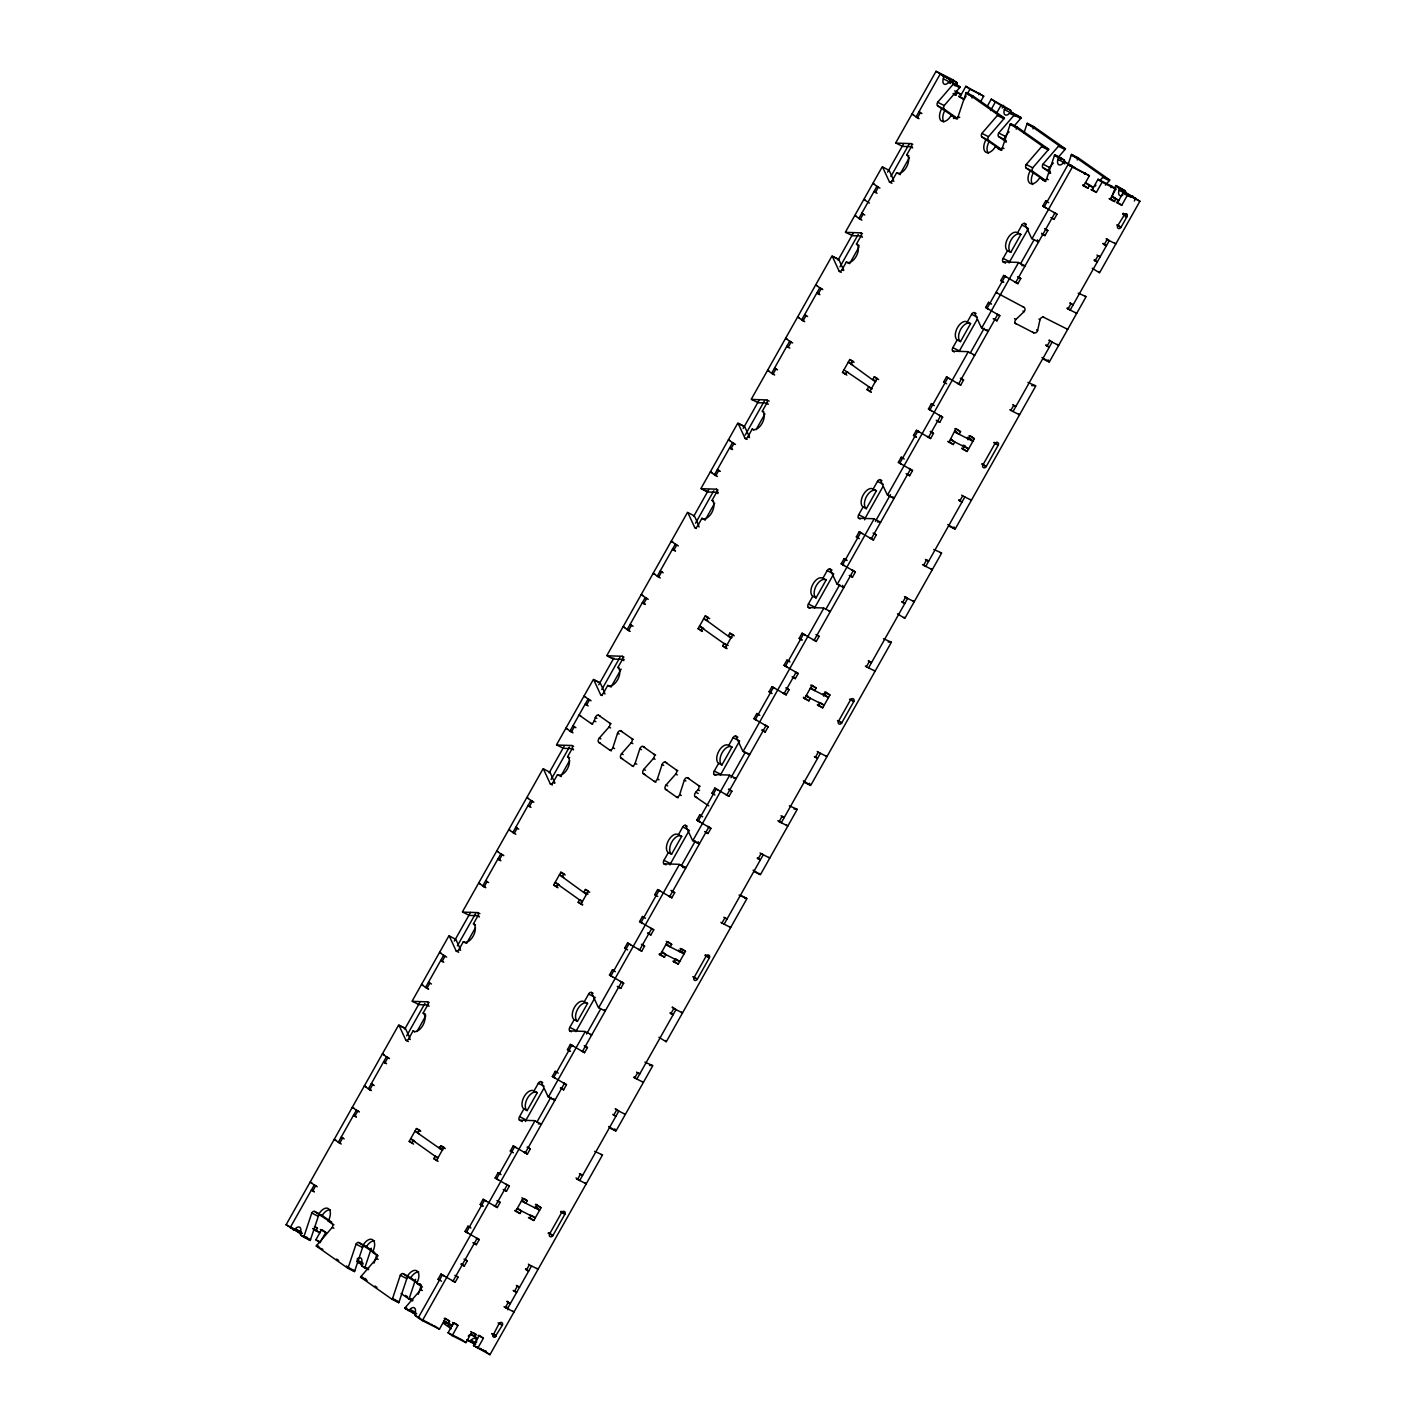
<?xml version="1.0" encoding="UTF-8"?>
<svg xmlns="http://www.w3.org/2000/svg" width="1426" height="1426" viewBox="0 0 1426 1426"><rect width="100%" height="100%" fill="white"/><g stroke="black" fill="none" stroke-linecap="round" stroke-linejoin="round"><path stroke-width="1.5" d="M1014.777 323.007L1033.69 332.793A2.941 2.442 -54.9 0 0 1037.629 330.547L1039.946 319.816A2.941 2.442 -54.9 0 1 1043.939 317.392L1067.7 329.37L1066.666 328.657M580.685 715.834L579.045 715.014L591.006 723.41A2.941 1.658 -63.2 0 0 594.232 720.861L595.302 717.545A2.941 1.658 -63.2 0 1 598.457 715.175L600.096 715.995M598.457 715.175L609.472 722.911A2.941 1.658 -63.2 0 1 608.92 727.135L599.259 738.098A2.941 1.658 -63.2 0 0 598.706 742.322L609.722 750.058A2.941 1.658 -63.2 0 0 612.877 747.687L617.547 733.196A2.941 1.658 -63.2 0 1 620.72 730.825L622.36 731.645M620.72 730.825L631.736 738.561A2.941 1.658 -63.2 0 1 631.183 742.786L621.504 753.748A2.941 1.658 -63.2 0 0 620.952 757.972L631.968 765.709A2.941 1.658 -63.2 0 0 635.14 763.338L639.811 748.864A2.941 1.658 -63.2 0 1 642.966 746.475L644.605 747.295M642.966 746.475L653.999 754.229A2.941 1.658 -63.2 0 1 653.429 758.436L643.768 769.398A2.941 1.658 -63.2 0 0 643.215 773.623L654.231 781.359A2.941 1.658 -63.2 0 0 657.404 778.988L662.074 764.514A2.941 1.658 -63.2 0 1 665.229 762.126L666.869 762.946M665.229 762.126L676.245 769.88A2.941 1.658 -63.2 0 1 675.692 774.086L666.031 785.049A2.941 1.658 -63.2 0 0 665.479 789.273L676.494 797.027A2.941 1.658 -63.2 0 0 679.649 794.639L684.32 780.165A2.941 1.658 -63.2 0 1 687.492 777.776L689.132 778.596M321.634 1215.095L321.117 1214.738A2.941 1.658 -63.2 0 0 318.319 1216.342L310.529 1239.657A2.941 1.658 -63.2 0 1 310.173 1240.442L303.631 1237.144A2.941 1.658 -63.2 0 0 303.988 1236.36L311.777 1213.045A2.941 1.658 -63.2 0 1 314.576 1211.44L318.675 1213.49M368.71 1248.196L365.395 1245.861A2.941 1.658 -63.2 0 0 362.578 1247.465L354.789 1270.798A2.941 1.658 -63.2 0 1 354.432 1271.564L347.891 1268.267A2.941 1.658 -63.2 0 0 348.247 1267.5L356.037 1244.167A2.941 1.658 -63.2 0 1 358.853 1242.563L361.295 1243.793M368.354 1269.764L364.682 1267.91A2.941 1.658 -63.2 0 0 365.038 1267.144L371.366 1248.196M374.004 1263.151L376.927 1254.399M408.478 1276.947A2.941 1.658 -63.2 0 0 406.838 1278.587L399.066 1301.92A2.941 1.658 -63.2 0 1 398.71 1302.687L392.168 1299.389A2.941 1.658 -63.2 0 0 392.524 1298.623L400.296 1275.29A2.941 1.658 -63.2 0 1 403.112 1273.685L408.424 1276.359M412.631 1300.904L408.941 1299.033A2.941 1.658 -63.2 0 0 409.298 1298.266L415.626 1279.318M418.281 1294.273L421.205 1285.521M957.755 118.661L944.119 109.071A2.941 1.658 -63.2 0 1 944.208 105.56L959.662 87.628A2.941 1.658 -63.2 0 0 960.144 86.933L953.602 83.635A2.941 1.658 -63.2 0 1 953.121 84.33L937.666 102.262A2.941 1.658 -63.2 0 0 937.577 105.774L941.677 108.661A10.321 5.793 -63.2 0 0 941.392 120.978A10.321 5.793 -63.2 0 0 951.213 115.363L955.295 118.233A2.941 1.658 -63.2 0 0 958.112 116.629L965.883 93.314A2.941 1.658 -63.2 0 1 966.24 92.53L972.782 95.827L1004.403 118.055A2.941 1.658 -63.2 0 1 1003.94 118.75L988.468 136.682A2.941 1.658 -63.2 0 0 988.396 140.211L1002.015 149.783M971.944 98.055L972.425 96.612A2.941 1.658 -63.2 0 1 972.782 95.827M1004.403 118.055L997.861 114.757A2.941 1.658 -63.2 0 1 997.398 115.453L981.926 133.384A2.941 1.658 -63.2 0 0 981.854 136.914L985.936 139.784A10.321 5.793 -63.2 0 0 985.651 152.101A10.321 5.793 -63.2 0 0 995.473 146.486L999.555 149.373A2.941 1.658 -63.2 0 0 1002.371 147.769L1010.161 124.436A2.941 1.658 -63.2 0 1 1010.517 123.67L1017.059 126.967L1048.663 149.195A2.941 1.658 -63.2 0 1 1048.199 149.89L1032.745 167.805A2.941 1.658 -63.2 0 0 1032.656 171.334L1045.686 180.496M1016.203 129.196L1016.702 127.734A2.941 1.658 -63.2 0 1 1017.059 126.967M1024.028 132.832L1026.934 124.08A2.941 1.658 -63.2 0 1 1027.29 123.313L1033.832 126.611L1065.454 148.839A2.941 1.658 -63.2 0 1 1064.99 149.534L1058.217 157.377M1032.994 128.839L1033.476 127.377A2.941 1.658 -63.2 0 1 1033.832 126.611M1048.663 149.195L1042.121 145.898A2.941 1.658 -63.2 0 1 1041.657 146.593L1026.203 164.507A2.941 1.658 -63.2 0 0 1026.114 168.036L1030.196 170.906A10.321 5.793 -63.2 0 0 1029.911 183.241A10.321 5.793 -63.2 0 0 1039.732 177.626L1043.832 180.496A2.941 1.658 -63.2 0 0 1046.631 178.892L1054.42 155.559A2.941 1.658 -63.2 0 1 1054.777 154.792L1061.318 158.09A2.941 1.658 -63.2 0 0 1060.962 158.856L1060.481 160.318M1067.807 165.416L1071.211 155.202A2.941 1.658 -63.2 0 1 1071.568 154.436L1078.109 157.733L1109.713 179.961A2.941 1.658 -63.2 0 1 1109.25 180.656L1105.382 185.148M1077.254 159.962L1077.753 158.5A2.941 1.658 -63.2 0 1 1078.109 157.733M1111.585 198L1114.009 190.71M1114.49 189.248L1115.471 186.343A2.941 1.658 -63.2 0 1 1115.827 185.558L1125.239 190.888A2.941 1.658 -63.2 0 1 1125.631 193.294M1117.628 202.759L1118.127 201.298M1121.531 191.102L1122.012 189.64A2.941 1.658 -63.2 0 1 1122.369 188.856M1123.189 213.294L1127.021 216.645L1122.725 214.274M494.804 1337.232L502.326 1325.289A2.21 1.818 -54.9 0 0 501.774 1322.544A2.21 1.818 -54.9 0 0 499.047 1323.631L492.701 1336.037A2.531 2.086 -54.9 0 0 494.804 1337.196M1127.2 216.324L1127.289 214.756A2.531 2.086 -54.9 0 0 1125.061 213.775L1117.717 225.664A2.21 1.818 -54.9 0 0 1118.269 228.427A2.21 1.818 -54.9 0 0 1120.996 227.322L1127.2 216.324L1123.1 213.454M703.499 619.098L707.349 620.203M853.408 361.402L849.736 359.548L842.516 372.364L846.866 375.109M437.818 1158.126L410.652 1138.804L416.428 1128.554L420.1 1130.408M582.254 901.802L555.088 882.48L560.864 872.231L564.126 873.871M586.407 894.423L559.42 874.78L562.913 876.544M726.69 645.461L699.524 626.139L705.3 615.889L708.152 617.333M730.843 638.099L703.856 618.456M875.279 381.758L848.292 362.115L851.785 363.88M301.563 1232.474A2.941 1.658 -63.2 0 1 299.585 1232.991L286.091 1224.791L398.674 1024.991L405.216 1028.289M956.133 84.704L957.22 82.779L953.138 79.909L936.044 71.3L895.688 142.939L902.676 146.415L912.07 146.718M314.362 1191.869L312.722 1191.031L315.609 1185.915L310.155 1182.083L311.795 1182.903M341.313 1144.008L339.691 1143.189L342.579 1138.055L341.206 1137.11L342.846 1137.93M356.482 1117.093L354.842 1116.273L357.73 1111.139L352.293 1107.307L353.915 1108.145M371.402 1090.605L369.78 1089.785L372.667 1084.651L371.295 1083.707L372.935 1084.526M386.571 1063.689L384.949 1062.869L387.836 1057.736L382.382 1053.903L384.022 1054.741M428.584 989.145L426.944 988.325L429.832 983.191L428.477 982.229L431.472 984.011M443.753 962.229L442.113 961.409L445.001 956.276L439.547 952.443L441.187 953.263M485.749 887.685L484.127 886.847L487.015 881.731L485.642 880.769L487.282 881.589M500.918 860.769L499.278 859.931L502.166 854.816L496.729 850.983L498.351 851.803M517.371 828.185L515.731 827.365L517.103 828.328L514.216 833.444L508.761 829.611L510.401 830.449M531.007 807.366L529.385 806.546L532.272 801.412L526.818 797.58L528.458 798.4M573.02 732.804L571.38 731.984L574.268 726.868L572.913 725.905L574.553 726.725M588.189 705.888L586.549 705.068L589.437 699.952L583.983 696.12L585.623 696.94M630.185 631.344L628.563 630.524L631.451 625.39L630.078 624.445L633.073 626.228M645.354 604.428L643.714 603.608L646.62 598.474L641.165 594.642L642.787 595.48M660.274 577.94L658.652 577.12L661.539 571.986L660.167 571.042L662.217 572.058M675.443 551.024L673.821 550.204L676.708 545.071L671.254 541.238L672.894 542.076M719.381 470.598L717.349 469.564L718.704 470.527L715.816 475.66L710.362 471.828L712.002 472.648M732.625 449.564L730.985 448.744L733.873 443.611L728.419 439.778L730.059 440.598M774.621 375.02L772.999 374.182L775.887 369.067L774.514 368.104L776.564 369.138M789.79 348.104L788.15 347.267L791.056 342.151L785.601 338.319L787.223 339.138M804.727 321.616L803.088 320.779L805.975 315.663L804.603 314.7L806.243 315.52M819.879 294.701L818.257 293.863L821.144 288.747L815.69 284.915L817.33 285.735M861.892 220.139L860.252 219.319L863.14 214.185L861.785 213.24L864.78 215.023M877.061 193.223L875.421 192.403L878.309 187.287L872.855 183.437L874.495 184.275M919.057 118.679L917.435 117.859L920.323 112.725L918.95 111.763L920.59 112.601M404.717 1029.18L419.797 1002.407M454.324 941.124L470.491 912.444M549.153 772.839L564.233 746.065M598.76 684.801L613.857 658.01M693.589 516.515L708.669 489.742M743.196 428.46L759.363 399.779M838.025 260.174L853.105 233.401M887.632 172.118L903.46 144.044M406.66 1035.864L424.93 1003.423M457.372 945.848L475.66 913.406M551.096 779.541L569.366 747.081M601.808 689.524L620.096 657.083M695.531 523.199L713.802 490.758M745.174 435.09L764.532 400.742M839.967 266.876L858.238 234.417M890.911 176.45L909.057 144.24M409.85 1038.003L405.537 1028.663L399.013 1025.365L405.911 1040.303A2.941 1.658 -63.2 0 0 408.709 1038.698L413.041 1030.998A10.321 5.793 -63.2 0 0 422.862 1025.383A10.321 5.793 -63.2 0 0 423.148 1013.066L427.479 1005.366A2.941 1.658 -63.2 0 0 427.568 1001.854L412.542 1001.355M449.297 936.116L456.195 951.053A2.941 1.658 -63.2 0 0 458.994 949.449L463.325 941.748A10.321 5.793 -63.2 0 0 473.165 936.133A10.321 5.793 -63.2 0 0 473.45 923.816L477.781 916.116A2.941 1.658 -63.2 0 0 477.853 912.604L462.826 912.105M543.449 769.042L550.347 783.961A2.941 1.658 -63.2 0 0 553.145 782.357L557.477 774.675A10.321 5.793 -63.2 0 0 567.298 769.06A10.321 5.793 -63.2 0 0 567.584 756.725L571.915 749.042A2.941 1.658 -63.2 0 0 572.004 745.513L556.978 745.032M604.588 692.412L600.275 683.09L593.733 679.792L600.631 694.712A2.941 1.658 -63.2 0 0 603.43 693.107L607.761 685.425A10.321 5.793 -63.2 0 0 617.601 679.81A10.321 5.793 -63.2 0 0 617.886 667.475L622.217 659.792A2.941 1.658 -63.2 0 0 622.289 656.263L607.262 655.782L613.804 659.079L624.142 659.418M687.885 512.7L694.783 527.638A2.941 1.658 -63.2 0 0 697.581 526.034L701.913 518.333A10.321 5.793 -63.2 0 0 711.734 512.718A10.321 5.793 -63.2 0 0 712.02 500.401L716.351 492.701A2.941 1.658 -63.2 0 0 716.44 489.189L701.414 488.69L707.956 491.988L718.276 492.326M749.452 437.016L744.711 426.748L738.169 423.451L745.067 438.388A2.941 1.658 -63.2 0 0 747.866 436.784L752.197 429.083A10.321 5.793 -63.2 0 0 762.037 423.469A10.321 5.793 -63.2 0 0 762.322 411.151L766.653 403.451A2.941 1.658 -63.2 0 0 766.725 399.94L751.698 399.44M843.604 269.942L838.862 259.675L832.321 256.377L839.219 271.296A2.941 1.658 -63.2 0 0 842.017 269.692L846.349 262.01A10.321 5.793 -63.2 0 0 856.17 256.395A10.321 5.793 -63.2 0 0 856.456 244.06L860.787 236.377A2.941 1.658 -63.2 0 0 860.876 232.848L845.85 232.367M882.605 167.127L889.503 182.047A2.941 1.658 -63.2 0 0 892.302 180.442L896.633 172.76A10.321 5.793 -63.2 0 0 906.473 167.145A10.321 5.793 -63.2 0 0 906.758 154.81L911.089 147.128A2.941 1.658 -63.2 0 0 911.161 143.598L896.134 143.117M416.945 1031.533L425.786 1015.829M466.605 943.406L475.446 927.702M557.477 774.675L560.757 776.314L569.598 760.628M611.041 687.065L621.148 669.133M705.193 519.991L714.658 503.164M756.101 429.618L764.96 413.914M849.629 263.65L859.094 246.841M896.633 172.76L899.913 174.4L909.396 157.591M952.051 81.835L953.138 79.909M956.258 93.421L957.149 91.817L956.151 91.317M317.909 1231.369L319.941 1232.813L315.948 1230.798L317.392 1228.232L315.859 1227.144M953.352 93.991L955.794 95.239L957.238 92.672L954.689 90.872M322.169 1229.925L325.752 1232.438L319.977 1242.688L315.877 1239.818L321.474 1229.889M964.707 98.483L964.154 99.446L959.805 97.253L965.848 86.326L983.708 96.148L980.464 101.906M965.152 97.681L966.151 95.934M967.505 93.528L969.93 89.196L965.848 86.326M978.806 94.704L979.626 93.26M987.22 106.362L991.284 99.143L1010.606 110.265A2.941 1.658 -63.2 0 1 1010.927 112.886L1004.385 109.588A2.941 1.658 -63.2 0 0 1004.064 106.968L1001.195 104.954L996.56 113.171M413.558 1144.115L409.209 1141.37L410.652 1138.804L414.128 1140.568M557.994 887.774L553.644 885.047L555.088 882.48L558.564 884.227M702.43 631.451L698.08 628.706L699.524 626.139L703 627.903M990.589 110.515L995.366 102.012L991.284 99.143M411.936 1143.295L413.38 1140.729L415.002 1141.549M416.428 1128.554L419.155 1130.479L417.711 1133.028L419.333 1133.866M556.372 886.954L557.816 884.387L559.438 885.207M560.864 872.231L563.591 874.138L562.147 876.705L563.769 877.525M700.808 630.631L702.252 628.064L703.874 628.884M705.3 615.889L708.027 617.797L706.583 620.363L708.205 621.201M845.244 374.289L846.688 371.723L848.31 372.543M849.736 359.548L852.463 361.473L851.019 364.04L852.659 364.86M1002.139 108.037L1003.637 105.381M358.193 1260.994L356.839 1261.279M1007.309 109L995.366 102.012M438.085 1161.37L433.736 1158.625L435.18 1156.058L437.212 1157.092M444.217 1147.449L440.955 1145.809L439.511 1148.376L442.773 1150.016M582.521 905.029L578.172 902.284L579.616 899.717L582.468 901.161M588.243 890.911L585.391 889.467L583.947 892.034L588.029 894.102M726.957 648.687L722.608 645.96L724.051 643.393L728.133 645.443M733.499 634.998L729.827 633.144L728.383 635.693L732.055 637.565M871.393 392.364L867.044 389.619L868.487 387.052L872.159 388.906M877.525 378.46L874.263 376.803L872.819 379.369L876.081 381.009M871.482 388.496L843.96 369.815M436.463 1160.532L443.682 1147.716L440.955 1145.809M580.899 904.209L588.118 891.393L585.391 889.467M725.335 647.867L732.554 635.051L729.827 633.144M869.771 391.544L876.99 378.728L874.263 376.803M522.326 1121.602L519.456 1120.159A2.941 1.658 -63.2 0 1 519.545 1116.629L523.877 1108.947A10.321 5.793 -63.2 0 1 524.162 1096.612A10.321 5.793 -63.2 0 1 533.984 1090.997L538.315 1083.314A2.941 1.658 -63.2 0 1 541.131 1081.71L542.753 1082.53M571.38 1031.729L569.758 1030.909A2.941 1.658 -63.2 0 1 569.83 1027.38L574.161 1019.697A10.321 5.793 -63.2 0 1 574.446 1007.362A10.321 5.793 -63.2 0 1 584.268 1001.747L588.617 994.065A2.941 1.658 -63.2 0 1 591.416 992.46L593.056 993.28M665.942 864.851L663.892 863.817A2.941 1.658 -63.2 0 1 663.981 860.306L668.313 852.605A10.321 5.793 -63.2 0 1 668.598 840.288A10.321 5.793 -63.2 0 1 678.42 834.673L682.751 826.973A2.941 1.658 -63.2 0 1 685.567 825.369L687.207 826.207M715.816 775.405L714.194 774.568A2.941 1.658 -63.2 0 1 714.266 771.056L718.597 763.356A10.321 5.793 -63.2 0 1 718.882 751.039A10.321 5.793 -63.2 0 1 728.704 745.424L733.053 737.723A2.941 1.658 -63.2 0 1 735.852 736.119L737.902 737.153M809.968 608.314L808.328 607.494A2.941 1.658 -63.2 0 1 808.417 603.964L812.749 596.282A10.321 5.793 -63.2 0 1 813.034 583.947A10.321 5.793 -63.2 0 1 822.855 578.332L827.187 570.65A2.941 1.658 -63.2 0 1 830.003 569.045L832.035 570.079M860.252 519.064L858.63 518.244A2.941 1.658 -63.2 0 1 858.702 514.715L863.033 507.032A10.321 5.793 -63.2 0 1 863.318 494.697A10.321 5.793 -63.2 0 1 873.14 489.082L877.489 481.4A2.941 1.658 -63.2 0 1 880.288 479.796L881.928 480.615M954.404 351.99L952.764 351.152A2.941 1.658 -63.2 0 1 952.853 347.641L957.185 339.941A10.321 5.793 -63.2 0 1 957.47 327.624A10.321 5.793 -63.2 0 1 967.291 322.009L971.623 314.308A2.941 1.658 -63.2 0 1 974.439 312.704L976.079 313.524M1005.508 263.15L1003.066 261.903A2.941 1.658 -63.2 0 1 1003.138 258.391L1007.469 250.691A10.321 5.793 -63.2 0 1 1007.754 238.374A10.321 5.793 -63.2 0 1 1017.594 232.759L1021.925 225.058A2.941 1.658 -63.2 0 1 1024.724 223.454L1026.363 224.274M523.877 1108.947L527.139 1110.587L537.263 1092.655L533.984 1090.997M574.161 1019.697L577.441 1021.337L587.548 1003.405L584.268 1001.747M668.313 852.605L671.575 854.263L681.699 836.313L678.42 834.673M718.597 763.356L721.877 765.013L731.984 747.064L728.704 745.424M812.749 596.282L816.011 597.922L826.135 579.99L822.855 578.332M863.033 507.032L866.313 508.672L876.42 490.74L873.14 489.082M957.185 339.941L960.464 341.598L970.571 323.649L967.291 322.009M1007.469 250.691L1010.749 252.349L1020.856 234.399L1017.594 232.759M525.517 1121.496A2.941 1.658 -63.2 0 1 526.087 1119.927L543.68 1088.698M575.944 1031.693A2.941 1.658 -63.2 0 1 576.371 1030.677L595.159 997.362M670.006 864.887A2.941 1.658 -63.2 0 1 670.523 863.603L689.293 830.271M720.469 775.084A2.941 1.658 -63.2 0 1 720.807 774.354L739.595 741.021M814.513 608.278A2.941 1.658 -63.2 0 1 814.959 607.262L833.729 573.947M864.637 519.848A2.941 1.658 -63.2 0 1 865.243 518.012L882.854 486.783M959.145 351.42A2.941 1.658 -63.2 0 1 959.395 350.939L976.988 319.691M1009.162 262.972A2.941 1.658 -63.2 0 1 1009.679 261.689L1028.467 228.356M439.458 1280.156L438.085 1279.193L440.973 1274.078L442.613 1274.897M472.879 1242.706L476.337 1244.702L479.225 1239.586L465.054 1231.351L467.942 1226.217L469.992 1227.251M483.218 1206.218L480.223 1204.435L483.111 1199.302L484.751 1200.139M503.218 1189.48L506.426 1191.298L509.314 1186.182L495.143 1177.947L498.03 1172.814L499.67 1173.651M513.307 1152.814L510.312 1151.032L513.2 1145.898L515.659 1147.146M560.4 1088.02L563.609 1089.838L566.496 1084.705L552.325 1076.487L555.213 1071.354L556.835 1072.174M570.489 1051.354L567.477 1049.572L570.364 1044.438L572.414 1045.472M617.315 986.382L620.773 988.378L623.661 983.245L609.49 975.01L612.378 969.894L614.018 970.714M626.014 949.056L624.659 948.094L627.547 942.978L629.597 944.012M647.654 933.157L650.862 934.975L653.75 929.841L639.579 921.606L642.466 916.49L645.461 918.273M656.103 895.653L654.748 894.69L657.636 889.574L659.685 890.608M704.836 831.679L708.045 833.497L710.932 828.381L696.761 820.146L699.649 815.012L701.271 815.85M714.925 795.013L711.913 793.23L714.8 788.115L716.44 788.935M762.001 730.219L765.209 732.037L768.097 726.904L753.926 718.686L756.814 713.553L758.454 714.373M772.09 693.553L769.095 691.77L771.983 686.637L774.978 688.419M792.09 676.815L795.298 678.633L798.186 673.518L784.015 665.282L786.902 660.149L789.362 661.397M802.178 640.149L799.184 638.367L802.072 633.233L803.711 634.071M849.272 575.355L852.481 577.173L855.368 572.04L841.197 563.823L844.085 558.689L846.527 559.919M857.721 537.852L856.349 536.907L859.236 531.773L860.876 532.593M906.187 473.699L909.645 475.714L912.533 470.58L898.362 462.345L901.25 457.229L903.3 458.245M916.526 437.212L913.531 435.429L916.419 430.313L918.861 431.543M936.276 420.314L939.734 422.31L942.622 417.176L928.451 408.941L931.338 403.825L933.388 404.841M946.614 383.808L943.62 382.025L946.507 376.91L948.147 377.73M993.191 318.658L996.917 320.832L999.804 315.716L985.633 307.481L988.521 302.348L990.553 303.381M1003.797 282.348L1000.785 280.565L1003.672 275.432L1005.312 276.27M1050.873 217.554L1054.081 219.372L1056.969 214.239L1042.798 206.021L1045.686 200.888L1047.326 201.708M610.845 975.972L628.902 943.941L630.542 944.761M773.338 687.599L755.281 719.649L756.921 720.469M1044.153 206.966L1068.234 164.257L1089.393 175.737L1083.617 185.986L1087.985 188.196L1089.428 185.63L1085.346 182.742L1089.339 184.774L1093.421 187.644L1091.977 190.211L1096.344 192.403L1102.12 182.154L1098.038 179.266L1092.263 189.533L1096.344 192.403M447.015 1319.389L445.482 1318.301L439.44 1329.228L422.363 1320.619L534.946 1120.818M585.23 1031.568L548.35 1097.022L554.892 1100.319M598.635 1007.772L679.382 864.477L685.924 867.774M729.666 775.227L692.786 840.68L699.328 843.978M823.818 608.153L743.089 751.431L749.613 754.728M837.222 584.357L874.102 518.904M968.254 351.812L887.525 495.107L894.049 498.405M1018.538 262.562L981.658 328.016L988.2 331.313M1031.961 238.766L1072.316 167.127L1065.365 162.225A2.941 1.658 -63.2 0 0 1063.119 163.045A5.9 3.315 -63.2 0 1 1058.609 164.65A5.9 3.315 -63.2 0 1 1057.967 159.427A2.941 1.658 -63.2 0 0 1057.646 156.807L1054.83 154.828M536.889 1122.137L550.882 1097.307M586.549 1034.028L600.524 1009.216M681.325 865.796L695.318 840.984M730.985 777.687L744.96 752.875M825.761 609.455L839.754 584.642M875.421 521.363L890.466 494.644M970.215 353.131L984.19 328.319M1020.517 263.828L1034.135 239.675M440.973 1274.078L455.161 1282.295L458.049 1277.179L455.75 1275.557M461.097 1264.256L464.306 1266.074L467.193 1260.94L465.66 1259.853M483.111 1199.302L497.282 1207.537L500.17 1202.403L498.637 1201.334M513.2 1145.898L527.37 1154.133L530.258 1149L527.709 1147.217M570.364 1044.438L584.535 1052.673L587.441 1047.54L585.141 1045.918M627.547 942.978L641.718 951.195L644.605 946.08L642.556 944.636M657.636 889.574L671.806 897.81L674.694 892.676L671.628 890.519M714.8 788.115L728.971 796.332L731.877 791.216L729.06 789.238M771.983 686.637L786.154 694.872L789.041 689.738L786.742 688.134M802.072 633.233L816.242 641.468L819.13 636.335L817.597 635.265M859.236 531.773L873.407 540.008L876.313 534.875L875.029 533.984M916.419 430.313L930.59 438.531L933.477 433.415L930.661 431.436M946.507 376.91L960.678 385.127L963.566 380.011L961.516 378.567M1003.672 275.432L1017.861 283.667L1020.749 278.551L1018.948 277.286M1041.729 233.793L1044.937 235.611L1047.825 230.477L1045.525 228.855M1084.509 174.311L1085.311 172.867M452.559 1322.472L453.575 1323.203L452.131 1325.752L448.227 1322.562M1088.608 186.04L1089.339 184.774M452.131 1325.752L448.138 1323.738L449.582 1321.189L447.532 1319.745M519.937 1209.872L521.47 1210.959L520.027 1213.508L515.659 1211.316L522.879 1198.5L521.863 1197.787M664.106 953.352L665.906 954.618L664.463 957.185L660.095 954.992L667.404 941.82M808.043 696.672L810.342 698.294L808.899 700.843L804.531 698.651L812.036 685.157L813.569 686.227M951.873 439.671L950.679 439.083L954.778 441.953L953.334 444.52L948.967 442.31L955.919 428.549M470.687 1331.617L471.703 1332.347L465.928 1342.597L452.149 1335.645L448.067 1332.775L453.753 1322.686M524.18 1198.535L527.246 1200.692L525.802 1203.259L521.702 1200.389L524.073 1201.583M668.099 941.855L671.682 944.368L670.238 946.935L666.138 944.048L667.921 944.939M814.068 686.601L816.118 688.027L814.674 690.594L810.574 687.724L812.357 688.615M958.005 429.903L960.554 431.704L959.11 434.27L955.028 431.383L956.793 432.274M452.149 1335.645L457.942 1325.396L455.892 1323.952M535.873 1204.239L541.06 1207.662L533.823 1220.478L529.474 1218.285L530.918 1215.718L529.884 1214.988M536.96 1204.792L535.249 1208.018L534.233 1207.305M684.213 950.429L685.496 951.32L678.259 964.136L673.91 961.944L675.532 958.86M685.496 951.32L681.129 949.128L679.596 951.659L678.669 950.982M828.132 693.731L829.932 694.997L822.695 707.813L818.346 705.62L819.968 702.537M823.586 696.12L825.832 692.127M972.069 437.051L974.368 438.655L967.131 451.472L962.782 449.279L964.849 445.393M968.022 439.796L970.001 435.643M1110.997 187.662L1111.817 186.218L1098.038 179.266M1115.916 198.98L1118.857 200.46L1111.834 196.111L1115.916 198.98L1114.472 201.547L1110.123 199.355L1115.898 189.088L1111.817 186.218M473.485 1335.716L470.544 1334.219L477.567 1338.586L473.664 1335.396M1114.045 198.874L1114.775 197.59M474.626 1337.107L476.07 1334.54L473.254 1332.561M594.606 1151.388L602.538 1154.882L489.956 1354.7L473.503 1345.591L479.189 1335.502M1123.474 192.1L1127.556 194.97L1121.781 205.219L1117.414 203.027L1123.474 192.1L1135.827 198.321L1134.312 200.995M477.585 1348.479L483.378 1338.212L481.578 1336.964M1128.857 195.772L1126.415 193.009A2.941 1.658 -63.2 0 0 1124.437 193.526M513.004 1311.26L514.02 1311.973L505.303 1307.589L508.191 1302.455L506.907 1301.564M514.073 1290.655L516.622 1292.437L514.447 1291.35L517.335 1286.216L516.319 1285.503M525.606 1268.926L528.672 1271.083L526.479 1269.978L529.367 1264.862L528.351 1264.149M585.213 1183.099L586.246 1183.812L577.512 1179.409L580.4 1174.293L579.384 1173.562M613.893 1114.775L615.925 1116.219L613.75 1115.114L616.638 1109.998L615.355 1109.089M642.395 1081.621L643.411 1082.352L634.695 1077.949L637.582 1072.815L636.566 1072.102M671.058 1013.316L673.108 1014.759L670.915 1013.654L673.803 1008.521L672.27 1007.451M729.399 926.579L730.682 927.47L721.948 923.085L724.836 917.952L723.82 917.239M757.812 858.095L760.361 859.878L758.186 858.791L761.074 853.657L760.058 852.944M786.314 824.941L787.847 826.01L779.131 821.608L782.018 816.492L781.002 815.779M814.977 756.618L817.544 758.418L815.351 757.313L818.239 752.197L817.223 751.466M874.085 670.434L875.118 671.147L866.384 666.744L869.272 661.628L868.256 660.898M901.998 601.576L904.797 603.555L902.622 602.449L905.51 597.334L904.494 596.603M931.267 568.956L932.283 569.687L923.567 565.284L926.454 560.151L925.438 559.438M958.914 499.938L961.98 502.077L959.787 500.989L962.675 495.856L961.659 495.143M1018.52 414.093L1019.554 414.806L1010.82 410.421L1013.708 405.287L1012.692 404.574M1045.918 344.878L1049.233 347.213L1047.058 346.126L1049.946 340.992L1048.93 340.279M1075.703 312.633L1076.719 313.346L1068.003 308.943L1070.89 303.827L1069.874 303.096M1094.455 260.013L1097.271 261.992L1095.079 260.887L1097.967 255.753L1096.95 255.04M1103.082 243.418L1106.416 245.753L1104.223 244.648L1107.111 239.532L1106.095 238.802M531.559 1265.949L507.478 1308.676L505.446 1307.25M724.141 924.173L763.249 854.762L761.555 853.568M820.431 753.284L781.305 822.713L779.256 821.287M868.577 667.849L907.685 598.421L905.314 596.745M964.867 496.961L925.741 566.389L923.353 564.714M1013.013 411.508L1052.121 342.097L1049.393 340.172M507.674 1309.745L508.387 1308.462M486.284 1351.082L484.626 1351.206M1125.292 217.019L1126.79 214.346M1126.415 193.009L1139.909 201.209L1099.535 272.847L1092.245 268.231M1006.382 142.012L998.628 136.557A2.941 1.658 -63.2 0 1 998.717 133.028L1014.171 115.114A2.941 1.658 -63.2 0 0 1014.652 114.419L1021.194 117.716A2.941 1.658 -63.2 0 1 1020.713 118.411L1013.957 126.254M1005.936 140.39L1005.17 139.855A2.941 1.658 -63.2 0 1 1005.259 136.326L1007.184 134.097M1008.146 132.974L1009.127 131.852M1050.641 173.134L1042.905 167.68A2.941 1.658 -63.2 0 1 1042.976 164.168L1058.448 146.236A2.941 1.658 -63.2 0 0 1058.912 145.541L1065.454 148.839M1050.213 171.53L1049.447 170.977A2.941 1.658 -63.2 0 1 1049.518 167.466L1053.386 162.974M1094.972 186.325L1095.934 185.202M1099.803 180.728L1102.708 177.359A2.941 1.658 -63.2 0 0 1103.171 176.664L1109.713 179.961M347.891 1268.267L316.287 1246.039A2.941 1.658 -63.2 0 1 316.75 1245.344L332.222 1227.412A2.941 1.658 -63.2 0 0 332.294 1223.882L328.212 1221.013A10.321 5.793 -63.2 0 0 328.497 1208.695A10.321 5.793 -63.2 0 0 318.675 1214.31L314.576 1211.44M392.168 1299.389L360.546 1277.161A2.941 1.658 -63.2 0 1 361.01 1276.466L376.482 1258.534A2.941 1.658 -63.2 0 0 376.553 1255.023L372.471 1252.135A10.321 5.793 -63.2 0 0 372.756 1239.818A10.321 5.793 -63.2 0 0 362.935 1245.433L358.853 1242.563M415.75 1313.453A2.941 1.658 -63.2 0 1 414.235 1313.613L404.806 1308.284A2.941 1.658 -63.2 0 1 405.287 1307.589L420.741 1289.674A2.941 1.658 -63.2 0 0 420.83 1286.145L416.731 1283.275A10.321 5.793 -63.2 0 0 417.016 1270.94A10.321 5.793 -63.2 0 0 407.194 1276.555L403.112 1273.685M468.263 1336.126L469.225 1335.003M708.775 805.904L695.068 796.599A2.941 1.658 -63.2 0 1 695.745 792.25L697.956 789.737A2.941 1.658 -63.2 0 0 698.508 785.53L687.492 777.776M1016.061 323.916A2.941 2.442 -54.9 0 1 1015.829 319.549L1023.957 311.759A2.941 2.442 -54.9 0 0 1023.868 307.267L1022.834 306.554M861.785 235.967L852.391 235.664L845.386 232.188L882.266 166.735L889.147 170.425L893.46 179.747M1003.066 261.903L1018.093 262.402L1025.08 265.86M1021.818 265.61L1024.634 265.699M1078.199 293.15L1086.131 296.644L1049.251 362.097L1042.709 358.799M1084.74 296.448L1085.685 296.465M952.764 351.152L967.808 351.652L974.796 355.11M973.405 354.914L974.35 354.949M1027.914 382.4L1035.846 385.893L955.099 529.171L948.557 525.873M1031.64 385.608L1035.401 385.715M767.634 403.041L758.24 402.738L751.252 399.28L831.982 255.985L838.524 259.282M858.63 518.244L873.657 518.725L880.644 522.201M877.382 521.934L880.198 522.023M933.763 549.473L941.695 552.967L904.815 618.421L897.524 613.822M940.304 552.771L941.249 552.807M808.328 607.494L823.372 607.975L830.36 611.451M828.969 611.255L829.914 611.273M883.478 638.723L891.41 642.217L810.663 785.512L804.121 782.214M888.148 641.967L890.965 642.056M572.913 748.632L563.52 748.329L556.514 744.853L593.394 679.4L599.936 682.697M714.194 774.568L729.221 775.067L736.208 778.525M733.891 778.311L735.763 778.364M789.327 805.815L797.259 809.308L760.379 874.762L753.837 871.464M793.997 809.041L796.813 809.148M663.892 863.817L678.936 864.316L685.478 867.614L682.662 867.525M739.042 895.065L746.529 898.398L744.639 898.327M478.762 915.724L469.368 915.403L462.38 911.945L543.11 768.65L549.99 772.339L554.732 782.607M428.477 1004.956L419.066 1004.653L412.078 1001.195L448.958 935.741L455.839 939.413L460.152 948.753M569.758 1030.909L584.785 1031.408L591.772 1034.866M590.382 1034.67L591.327 1034.706M644.891 1062.138L652.823 1065.632L615.943 1131.085L609.401 1127.788M649.561 1065.382L652.377 1065.472M519.456 1120.159L534.5 1120.64L541.488 1124.116M538.226 1123.848L541.042 1123.938M601.148 1154.686L602.093 1154.721M957.22 82.779L940.144 74.17L916.062 116.896L917.702 117.716M969.93 89.196L983.708 96.148M936.044 71.3L949.556 79.499A2.941 1.658 -63.2 0 1 949.93 81.906M1004.064 106.968L1010.606 110.265M943.014 76.202A2.941 1.658 -63.2 0 1 943.335 78.804A5.9 3.315 -63.2 0 0 943.976 84.027A5.9 3.315 -63.2 0 0 948.468 82.423A2.941 1.658 -63.2 0 1 950.714 81.621L960.144 86.933M1004.385 109.588A5.9 3.315 -63.2 0 0 1005.027 114.811A5.9 3.315 -63.2 0 0 1009.519 113.207A2.941 1.658 -63.2 0 1 1011.765 112.387L1021.194 117.716M943.335 78.804L949.466 81.906M953.121 84.33L959.662 87.628M1014.171 115.114L1020.713 118.411M948.468 82.423L950.518 83.457M954.6 85.507L955.01 85.72A2.941 1.658 -63.2 0 1 957.256 84.918M1009.519 113.207L1011.159 114.027M1011.569 114.223L1012.799 114.846M1014.421 115.666L1015.651 116.29M965.883 93.314L968.753 94.758M969.163 94.954L972.425 96.612M1026.934 124.08L1028.574 124.9M1028.984 125.114L1033.476 127.377M957.238 92.672L961.249 94.686L957.149 91.817M958.985 96.023L964.154 99.446M997.398 115.453L1003.94 118.75M1058.448 146.236L1064.99 149.534M1010.161 124.436L1016.702 127.734M1071.211 155.202L1075.703 157.484M1076.113 157.68L1077.753 158.5M1041.657 146.593L1048.199 149.89M1102.708 177.359L1109.25 180.656M1057.646 156.807L1064.188 160.104A2.941 1.658 -63.2 0 1 1064.509 162.724L1057.967 159.427M1115.827 185.558L1125.239 190.888M1054.42 155.559L1060.962 158.856M1115.471 186.343L1122.012 189.64M1065.365 162.225L1074.776 167.555M1118.697 187.59A2.941 1.658 -63.2 0 1 1119.018 190.193L1125.15 193.294M1072.316 167.127L1089.393 175.737M1102.12 182.154L1115.898 189.088M1127.556 194.97L1139.909 201.209M1063.119 163.045L1064.741 163.865M1124.579 194.025L1130.711 197.109A2.941 1.658 -63.2 0 1 1132.957 196.307M937.666 102.262L944.208 105.56M998.717 133.028L1005.259 136.326M937.577 105.774L944.119 109.071M998.628 136.557L1005.17 139.855M958.112 116.629L959.734 117.467M941.677 108.661L954.475 117.021A10.321 5.793 -63.2 0 1 953.477 118.59M951.213 115.363L954.475 117.021M955.295 118.233L956.935 119.071M1089.428 185.63L1093.421 187.644M981.926 133.384L988.468 136.682M1042.976 164.168L1049.518 167.466M1083.083 184.899L1087.985 188.196M1110.123 198.535L1114.472 201.547M1117.146 202.082L1121.781 205.219M981.854 136.914L988.396 140.211M1042.905 167.68L1049.447 170.977M1002.371 147.769L1004.011 148.589M985.936 139.784L998.753 148.144A10.321 5.793 -63.2 0 1 998.271 148.928M995.473 146.486L998.753 148.144M999.555 149.373L1001.605 150.39M1026.203 164.507L1032.745 167.805M1122.922 213.757L1126.201 215.415L1125.096 214.631M920.323 112.725L921.945 113.545M1026.114 168.036L1032.656 171.334M1046.631 178.892L1048.27 179.712M1030.196 170.906L1043.012 179.266A10.321 5.793 -63.2 0 1 1042.531 180.068M1039.732 177.626L1043.012 179.266M913.62 114.846L911.98 114.027L917.435 117.859M1043.832 180.496L1045.864 181.53M1048.68 202.67L1045.686 200.888M1042.798 206.021L1045.793 207.804M1107.111 239.532L1115.845 243.917L1114.811 243.204M911.161 143.598L912.8 144.418M911.089 147.128L912.711 147.947M906.758 154.81L909.004 155.951M1047.825 230.477L1044.616 228.659M1097.967 255.753L1100.159 256.858L1098.876 255.967M1021.925 225.058L1027.237 227.75M1038.502 242.064L1031.622 238.392L1024.724 223.454M892.302 180.442L893.942 181.28M889.503 182.047L891.945 183.294M879.949 188.107L876.954 186.325L858.898 218.356L860.538 219.194M876.099 192.474L874.067 191.441L875.421 192.403M1003.138 258.391L1009.679 261.689M865.315 200.21L863.835 199.462L869.414 203.098M1020.749 278.551L1017.54 276.733M1070.89 303.827L1073.065 304.914L1070.266 302.954M1006.685 277.214L1005.045 276.394L986.988 308.444L988.628 309.264M1000.785 280.565L1002.835 281.599M856.438 216.306L854.798 215.486L860.252 219.319M997.505 293.168L996.008 292.419L1023.868 307.267M860.876 232.848L862.516 233.668M860.787 236.377L862.427 237.197M991.516 304.13L988.521 302.348M985.633 307.481L988.075 308.711M1049.946 340.992L1058.662 345.395L1057.308 344.432M856.456 244.06L859.112 245.397M971.623 314.308L977.345 317.196M846.349 262.01L848.595 263.133M842.017 269.692L843.657 270.512M839.219 271.296L841.251 272.33M952.853 347.641L959.395 350.939M821.964 288.89L819.772 287.785L801.715 319.834L803.622 320.797M821.144 288.747L822.766 289.567M819.344 294.148L816.884 292.918L818.257 293.863M963.566 380.011L960.358 378.193M1013.708 405.287L1015.9 406.392L1014.866 405.661M949.502 378.692L947.862 377.854L929.823 409.904L931.445 410.724M943.62 382.025L945.26 382.863M805.975 315.663L807.615 316.483M799.273 317.784L797.633 316.946L803.088 320.779M852.463 361.473L854.103 362.293M934.333 405.608L931.338 403.825M876.99 378.728L878.63 379.548M928.451 408.941L930.501 409.975M791.323 342.008L789.683 341.188L771.626 373.238L773.819 374.325M791.056 342.151L792.678 342.971M842.516 372.364L846.188 374.236M960.554 431.704L954.921 428.602M974.368 438.655L968.985 435.75M788.435 347.142L786.795 346.322L788.15 347.267M971.837 439.6L967.488 437.39L972.924 441.24L954.76 432.078M867.044 389.619L870.716 391.473M950.429 439.761L968.593 448.923L963.156 445.09M933.477 433.415L930.269 431.597M948.967 441.507L953.334 444.52M961.962 448.049L967.131 451.472M919.413 432.096L917.774 431.258L899.717 463.307L901.357 464.127M913.531 435.429L916.383 436.873M775.887 369.067L777.509 369.887M769.184 371.188L767.545 370.35L772.999 374.182M904.244 459.012L901.25 457.229M898.362 462.345L900.412 463.379M962.675 495.856L971.409 500.259L970.375 499.546M766.725 399.94L769.184 401.169M766.653 403.451L768.275 404.289M762.322 411.151L763.944 411.971M877.489 481.4L883.211 484.287M752.197 429.083L753.837 429.921M744.372 426.374L737.83 423.076L700.95 488.53L707.492 491.827M747.866 436.784L749.506 437.604M745.067 438.388L747.117 439.422M734.14 443.486L732.518 442.648L714.462 474.698L717.456 476.48M733.873 443.611L735.513 444.431M732.073 449.012L729.631 447.782L730.985 448.744M858.702 514.715L865.243 518.012M876.313 534.875L873.104 533.057M926.454 560.151L928.629 561.256L926.33 559.634M862.249 533.556L860.609 532.736L842.552 564.767L844.192 565.605M856.349 536.907L859.361 538.689M718.704 470.527L720.344 471.346M716.44 489.189L718.08 490.009M716.351 492.701L717.991 493.539M847.08 560.471L844.085 558.689M841.197 563.823L843.639 565.053M905.51 597.334L914.226 601.719L913.21 601.006M712.02 500.401L713.66 501.221M827.187 570.65L833.319 573.733M843.764 587.655L836.902 583.965L830.003 569.045M701.913 518.333L704.783 519.777M697.581 526.034L699.221 526.854M694.783 527.638L696.405 528.458M808.417 603.964L814.959 607.262M678.33 545.908L675.336 544.126L657.279 576.157L659.186 577.12M675.318 550.686L672.448 549.242L673.821 550.204M819.13 636.335L815.922 634.517M869.272 661.628L871.464 662.716L868.897 660.915M805.066 635.016L803.426 634.196L785.387 666.245L787.009 667.065M799.184 638.367L801.644 639.597M661.539 571.986L663.179 572.824M654.837 574.108L653.197 573.288L658.652 577.12M708.027 617.797L709.667 618.634M789.897 661.931L786.902 660.149M732.554 635.051L734.194 635.871M784.015 665.282L786.475 666.512M646.887 598.35L645.247 597.53L627.19 629.561L629.365 630.666M646.62 598.474L648.242 599.312M698.08 628.706L702.162 630.773M816.118 688.027L810.734 685.122M829.932 694.997L824.549 692.073M644.819 603.893L642.36 602.645L643.714 603.608M825.957 695.193L823.052 693.731L828.488 697.564L810.325 688.401M722.608 645.96L726.69 648.01M808.025 696.298L806.243 695.407L807.776 696.494M805.993 696.102L824.157 705.246L820.52 702.697M789.041 689.738L785.833 687.92M803.444 697.278L808.899 700.843M817.793 704.515L822.695 707.813M769.095 691.77L770.735 692.59M624.748 627.511L623.109 626.691L628.563 630.524M759.808 715.335L756.814 713.553M753.926 718.686L756.386 719.916M818.239 752.197L826.973 756.582L825.939 755.869M622.289 656.263L623.928 657.101M622.217 659.792L623.839 660.612M613.358 658.901L606.816 655.604L687.546 512.326L694.426 515.998L698.722 525.338M617.886 667.475L619.508 668.313M733.053 737.723L739.185 740.825M607.761 685.425L610.221 686.655M603.43 693.107L605.07 693.945M600.631 694.712L602.271 695.549M589.704 699.81L588.082 698.99L570.026 731.021L572.2 732.126M589.437 699.952L591.077 700.772M587.227 705.139L585.195 704.105L586.549 705.068M714.266 771.056L720.807 774.354M609.472 722.911L611.112 723.748M595.302 717.545L596.924 718.383M608.92 727.135L610.56 727.955M631.736 738.561L633.376 739.399M594.232 720.861L595.854 721.681M617.547 733.196L619.187 734.034M731.877 791.216L728.419 789.22M782.018 816.492L784.193 817.597L782.411 816.332M653.999 754.229L655.621 755.049M631.183 742.786L632.823 743.606M591.006 723.41L592.646 724.248M639.811 748.864L641.45 749.684M717.813 789.897L716.173 789.059L698.116 821.109L699.756 821.929M653.429 758.436L655.069 759.256M676.245 769.88L677.885 770.7M662.074 764.514L663.696 765.334M675.692 774.086L677.332 774.906M698.508 785.53L700.148 786.35M711.913 793.23L713.553 794.05M684.32 780.165L685.959 780.985M599.259 738.098L600.899 738.918M574.268 726.868L575.908 727.688M697.956 789.737L699.596 790.574M612.877 747.687L614.517 748.507M598.706 742.322L600.328 743.142M621.504 753.748L623.144 754.568M695.745 792.25L698.187 793.48M609.722 750.058L611.362 750.896M567.566 728.971L565.926 728.151L571.38 731.984M635.14 763.338L636.78 764.158M620.952 757.972L622.592 758.792M643.768 769.398L645.408 770.218M695.068 796.599L696.708 797.419M631.968 765.709L633.607 766.546M657.404 778.988L659.026 779.808M643.215 773.623L644.855 774.443M666.031 785.049L667.671 785.886M654.231 781.359L655.871 782.197M679.649 794.639L681.289 795.458M665.479 789.273L667.101 790.093M676.494 797.027L678.134 797.847M572.004 745.513L573.644 746.351M571.915 749.042L573.555 749.862M702.644 816.795L699.649 815.012M696.761 820.146L699.613 821.59M761.074 853.657L769.79 858.06L768.774 857.329M567.584 756.725L569.634 757.759M682.751 826.973L688.063 829.665M553.145 782.357L554.785 783.195M550.347 783.961L552.379 784.995M740.433 895.261L746.974 898.558L666.227 1041.836L658.937 1037.237M663.981 860.306L670.523 863.603M532.54 801.269L530.9 800.449L512.843 832.499L515.838 834.281M532.272 801.412L533.894 802.232M529.652 806.403L528.012 805.583L529.385 806.546M674.694 892.676L670.986 890.501M724.836 917.952L727.028 919.057L724.978 917.613M660.63 891.357L658.99 890.537L640.951 922.569L642.573 923.388M654.748 894.69L657.742 896.473M517.103 828.328L518.743 829.148M563.591 874.138L565.213 874.958M588.118 891.393L589.758 892.213M639.579 921.606L642.449 923.05M502.718 854.816L500.811 853.853L482.754 885.903L485.482 887.275M502.166 854.816L503.806 855.636M671.682 944.368L666.298 941.445M553.644 885.047L556.906 886.687M499.973 860.021L497.924 858.987L499.278 859.931M680.059 950.803L682.965 952.265M665.889 944.743L684.052 953.905L678.616 950.072M578.172 902.284L582.664 904.547M661.807 951.748L663.589 952.639M661.557 952.425L679.721 961.587L676.084 959.038M644.605 946.08L641.397 944.262M659.543 953.887L664.463 957.185M673.91 961.124L678.259 964.136M624.659 948.094L627.654 949.876M487.015 881.731L488.637 882.551M480.312 883.853L478.673 883.015L484.127 886.847M615.372 971.676L612.378 969.894M609.49 975.01L612.485 976.792M673.803 1008.521L682.537 1012.923L681.503 1012.21M477.853 912.604L479.902 913.638M477.781 916.116L479.403 916.954M473.45 923.816L475.482 924.85M588.617 994.065L593.929 996.738M605.177 1011.07L598.314 1007.398L591.416 992.46M463.325 941.748L466.391 943.299M458.994 949.449L460.634 950.269M456.195 951.053L458.637 952.283M446.641 957.096L443.646 955.313L425.59 987.362L428.317 988.735M442.791 961.48L440.759 960.447L442.113 961.409M569.83 1027.38L576.371 1030.677M587.441 1047.54L584.232 1045.721M637.582 1072.815L639.757 1073.921L638.491 1073.029M573.377 1046.221L571.737 1045.401L553.68 1077.432L555.32 1078.27M634.427 1077.004L636.869 1079.054L675.995 1009.626L672.359 1007.077M567.477 1049.572L569.527 1050.588M423.13 985.313L421.49 984.493L426.944 988.325M427.568 1001.854L429.208 1002.674M427.479 1005.366L429.119 1006.203M558.208 1073.136L555.213 1071.354M552.325 1076.487L553.948 1077.307M616.638 1109.998L625.354 1114.383L624.338 1113.67M423.148 1013.066L425.608 1014.296M538.315 1083.314L544.037 1086.202M413.041 1030.998L414.681 1031.836M408.709 1038.698L410.349 1039.518M405.911 1040.303L408.353 1041.533M519.545 1116.629L526.087 1119.927M388.638 1057.878L386.464 1056.791L368.407 1088.822L371.134 1090.195M387.836 1057.736L389.458 1058.573M385.626 1062.94L383.576 1061.907L384.949 1062.869M530.258 1149L527.05 1147.181M580.4 1174.293L582.592 1175.38L581.059 1174.311M516.194 1147.68L514.554 1146.861L496.515 1178.91L498.137 1179.73M510.312 1151.032L512.754 1152.261M372.667 1084.651L374.307 1085.489M365.965 1086.772L364.325 1085.952L369.78 1089.785M419.155 1130.479L420.777 1131.299M418.478 1132.886L414.984 1131.121L442.238 1150.283M501.025 1174.596L498.03 1172.814M443.682 1147.716L445.322 1148.536M495.143 1177.947L496.783 1178.767M358.55 1111.282L356.375 1110.194L338.319 1142.226L339.958 1143.046M357.73 1111.139L359.37 1111.977M522.879 1198.5L527.246 1200.692M541.06 1207.662L535.41 1204.56M409.209 1141.37L412.471 1143.028M355.947 1116.558L353.488 1115.31L354.842 1116.273M535.623 1207.127L538.529 1208.588M521.453 1201.066L539.616 1210.228L535.998 1207.679M433.736 1158.625L436.588 1160.069M517.121 1208.767L535.285 1217.929L531.648 1215.362M500.17 1202.403L496.961 1200.585M515.392 1210.371L520.027 1213.508M486.106 1201.084L484.466 1200.264L466.409 1232.314L468.049 1233.133M480.223 1204.435L482.665 1205.665M342.579 1138.055L344.201 1138.893M335.876 1140.176L334.237 1139.356L339.691 1143.189M470.936 1228L467.942 1226.217M465.054 1231.351L467.104 1232.385M529.367 1264.862L538.101 1269.247L536.818 1268.356M467.193 1260.94L463.985 1259.122M517.335 1286.216L519.51 1287.322L516.961 1285.521M315.877 1185.772L314.255 1184.953L290.173 1227.679L301.759 1233.508M315.609 1185.915L317.249 1186.735M314.219 1191.53L311.367 1190.086L312.722 1191.031M458.049 1277.179L454.841 1275.361M508.191 1302.455L510.365 1303.56L507.05 1301.225M506.123 1306.911L508.565 1308.141M443.985 1275.86L442.345 1275.022L418.264 1317.749L421.543 1319.407M505.57 1306.911L508.298 1308.284M318.675 1214.31L331.474 1222.67L328.212 1221.013M311.777 1213.045L318.319 1216.342M332.294 1223.882L333.934 1224.72M438.085 1279.193L441.49 1281.19M332.222 1227.412L333.844 1228.232M362.115 1244.203L364.165 1245.237M362.935 1245.433L375.751 1253.793L372.471 1252.135M356.037 1244.167L362.578 1247.465M376.553 1255.023L378.193 1255.843M314.397 1226.716L317.392 1228.232M325.752 1232.438L320.369 1229.533M376.482 1258.534L378.122 1259.372M313.114 1228.552L317.392 1231.012M407.194 1276.555L420.01 1284.915A10.321 5.793 -63.2 0 0 420.438 1284.095M416.731 1283.275L420.01 1284.915M400.296 1275.29L406.838 1278.587M420.83 1286.145L422.47 1286.965M420.741 1289.674L422.381 1290.494M293.043 1229.693A2.941 1.658 -63.2 0 0 295.289 1228.891L301.421 1231.975M357.16 1260.085L362.881 1262.955A2.941 1.658 -63.2 0 1 360.635 1263.775L357.373 1262.117M286.091 1224.791L290.013 1226.788M290.957 1227.251L291.956 1227.75M292.99 1228.285L294.077 1228.838M296.43 1230.014L297.678 1230.638M298.961 1231.298L300.316 1231.975M315.877 1239.818L320.19 1241.993M295.289 1228.891A5.9 3.315 -63.2 0 1 299.799 1227.287A5.9 3.315 -63.2 0 1 300.44 1232.51L302.08 1233.33M357.195 1258.819A5.9 3.315 -63.2 0 1 361.135 1258.302A5.9 3.315 -63.2 0 1 361.491 1263.276L363.113 1264.096M303.988 1236.36L310.529 1239.657M365.038 1267.144L368.71 1268.997M300.44 1232.51A2.941 1.658 -63.2 0 0 300.761 1235.112L307.303 1238.41A2.941 1.658 -63.2 0 1 306.75 1237.019M361.491 1263.276A2.941 1.658 -63.2 0 0 361.812 1265.896L365.894 1267.946M316.75 1245.344L318.8 1246.377M316.287 1246.039L319.959 1247.893M321.189 1248.499L322.829 1249.336M348.247 1267.5L354.789 1270.798M409.298 1298.266L412.987 1300.12M361.01 1276.466L363.06 1277.5M364.7 1278.32L365.929 1278.944M449.582 1321.189L444.199 1318.266M453.575 1323.203L457.942 1325.396M471.703 1332.347L476.07 1334.54M483.378 1338.212L477.995 1335.306M360.546 1277.161L367.088 1280.459M447.033 1322.383L444.039 1320.868L448.138 1323.738M392.524 1298.623L399.066 1301.92M407.693 1310.316A2.941 1.658 -63.2 0 0 409.939 1309.496L415.661 1312.383M466.765 1339.691L468.744 1341.082A2.941 1.658 -63.2 0 0 470.99 1340.28L475.482 1342.543M405.287 1307.589L406.927 1308.426M471.65 1341.046L472.879 1341.67A2.941 1.658 -63.2 0 0 472.398 1342.365L467.086 1339.691M409.939 1309.496A5.9 3.315 -63.2 0 1 414.431 1307.892A5.9 3.315 -63.2 0 1 415.073 1313.114L416.713 1313.934M404.806 1308.284L407.266 1309.531M407.676 1309.728L410.135 1310.975M410.545 1311.171L414.235 1313.613M468.744 1341.082L475.286 1344.379A2.941 1.658 -63.2 0 0 475.624 1344.54M415.073 1313.114A2.941 1.658 -63.2 0 0 415.394 1315.735L417.034 1316.554M417.854 1316.964L419.886 1317.998M477.264 1346.91L478.494 1347.534M480.134 1348.354L481.346 1348.978M422.203 1319.727L424.395 1320.85M425.18 1321.225L429.85 1323.595M431.151 1324.237L432.506 1324.932M433.896 1325.627L435.358 1326.358M448.067 1332.775L449.796 1333.649M450.652 1334.076L452.381 1334.95M453.236 1335.378L458.406 1337.98M459.261 1338.408L460.99 1339.281M473.503 1345.591L475.428 1346.572M476.124 1346.91L478.28 1347.998M479.047 1348.39L484.234 1350.992M1011.765 112.387L1014.652 114.419M1027.29 123.313L1058.912 145.541M1071.568 154.436L1103.171 176.664M946.686 77.467L949.556 79.499M1061.372 158.126L1064.188 160.104M950.714 81.621L953.602 83.635M966.24 92.53L997.861 114.757M1010.517 123.67L1042.121 145.898M1116.398 202.314L1117.414 203.027M1109.089 198.624L1110.123 199.355M958.771 96.54L959.805 97.253M1090.961 189.48L1091.977 190.211M953.245 93.439L955.794 95.239M1082.601 185.273L1083.617 185.986M1119.214 226.057L1120.996 227.322L1116.701 224.952M1106.915 238.944L1109.303 240.62L1070.177 310.048L1067.45 308.141M1102.958 243.757L1104.223 244.648M1055.436 213.169L1056.969 214.239M1053.761 212.421L1054.794 213.151L1015.668 282.562L1014.652 281.849M1051.782 217.75L1054.081 219.372M1094.063 260.174L1095.079 260.887M1041.604 233.276L1044.937 235.611M1066.987 308.23L1068.003 308.943M1016.061 282.419L1017.861 283.667M1042.905 316.679L1043.939 317.392M1038.93 319.085L1039.946 319.816M1022.941 311.028L1023.957 311.759M1036.613 329.834L1037.629 330.547M1014.546 318.658L1015.829 319.549M1032.656 332.08L1033.69 332.793M1046.042 345.395L1047.058 346.126M998.004 314.451L999.804 315.716M996.596 313.898L997.612 314.611L958.504 384.04L957.47 383.309M994.617 319.228L996.917 320.832M1009.804 409.69L1010.82 410.421M958.896 383.879L960.678 385.127M994.136 442.327L998.218 445.197L986.186 466.569A2.21 1.818 -54.9 0 1 983.477 467.657A2.21 1.818 -54.9 0 1 982.924 464.912L994.956 443.557A2.21 1.818 -54.9 0 1 997.665 442.452A2.21 1.818 -54.9 0 1 998.218 445.197L993.94 442.844M970.268 435.786L971.801 436.855M940.59 415.732L942.622 417.176M939.431 415.358L940.447 416.071L928.415 437.443L927.381 436.712M956.472 428.816L957.488 429.547M967.541 438.299L968.557 439.03M937.684 420.866L939.734 422.31M963.192 445.999L964.226 446.712M961.748 448.566L962.782 449.279M982.104 463.7L986.186 466.569L981.89 464.199M947.684 441.418L948.967 442.31M927.524 436.374L930.59 438.531M958.771 500.259L959.787 500.989M909.467 468.423L912.533 470.58M908.986 468.53L910.358 469.475L871.233 538.903L870.216 538.19M907.596 474.27L909.645 475.714M922.551 564.571L923.567 565.284M870.609 538.03L873.407 540.008M901.606 601.736L902.622 602.449M852.035 569.705L855.368 572.04M852.16 570.222L853.176 570.953L814.068 640.363L813.034 639.65M850.68 575.908L852.481 577.173M865.368 666.031L866.384 666.744M813.426 639.49L816.242 641.468M850.716 699.382L853.782 701.539L841.75 722.893A2.21 1.818 -54.9 0 1 839.041 723.998A2.21 1.818 -54.9 0 1 838.488 721.253L850.52 699.881A2.21 1.818 -54.9 0 1 853.229 698.793A2.21 1.818 -54.9 0 1 853.782 701.539L849.504 699.168M826.1 692.305L827.882 693.553M796.653 672.43L798.186 673.518M794.995 671.699L796.011 672.412L783.979 693.767L782.945 693.054M823.105 694.64L824.121 695.353M793.516 677.386L795.298 678.633M818.756 702.323L819.79 703.054M817.312 704.89L818.346 705.62M838.934 720.914L841.75 722.893L837.454 720.54M803.515 697.938L804.531 698.651M783.605 693.072L786.154 694.872M814.335 756.6L815.351 757.313M765.548 725.121L768.097 726.904M764.889 725.103L765.922 725.816L726.797 795.245L725.781 794.514M762.144 729.88L765.209 732.037M777.847 820.716L779.131 821.608M726.422 794.532L728.971 796.332M757.17 858.06L758.186 858.791M708.116 826.403L710.932 828.381M707.724 826.563L708.74 827.276L669.632 896.704L668.598 895.991M705.228 831.536L708.045 833.497M720.932 922.355L721.948 923.085M669.507 896.188L671.806 897.81M707.171 955.687L708.526 956.65L705.264 954.992L709.346 957.88L697.314 979.234A2.21 1.818 -54.9 0 1 694.605 980.322A2.21 1.818 -54.9 0 1 694.052 977.576L706.084 956.222A2.21 1.818 -54.9 0 1 708.793 955.117A2.21 1.818 -54.9 0 1 709.346 957.88L705.05 955.509M642.466 916.49L643.839 917.453M682.163 948.985L683.696 950.072M652.734 929.128L653.75 929.841M680.113 948.415L681.129 949.128M650.541 928.023L651.575 928.736L639.543 950.108L638.509 949.377M648.046 932.996L650.862 934.975M674.32 958.664L675.354 959.377M662.074 951.926L663.856 953.174M672.876 961.231L673.91 961.944M694.587 977.309L697.314 979.234L692.769 976.685M659.079 954.261L660.095 954.992M639.668 949.769L641.718 951.195M669.899 1012.941L670.915 1013.654M621.611 981.801L623.661 983.245M620.453 981.427L621.486 982.14L582.361 1051.568L581.345 1050.855M618.224 986.578L620.773 988.378M633.661 1077.236L634.695 1077.949M582.503 1051.229L584.535 1052.673M615.408 1108.697L618.813 1111.086L579.705 1180.514L576.068 1177.965M612.734 1114.401L613.75 1115.114M564.197 1083.1L566.496 1084.705M563.288 1082.887L564.304 1083.617L525.196 1153.028L524.162 1152.315M561.042 1088.038L563.609 1089.838M576.496 1178.696L577.512 1179.409M524.055 1151.798L527.37 1154.133M562.735 1212.011L564.09 1212.973L560.828 1211.334L564.91 1214.203L552.878 1235.558A2.21 1.818 -54.9 0 1 550.169 1236.663A2.21 1.818 -54.9 0 1 549.616 1233.918L561.648 1212.563A2.21 1.818 -54.9 0 1 564.357 1211.458A2.21 1.818 -54.9 0 1 564.91 1214.203L560.614 1211.833M506.765 1184.382L509.314 1186.182M506.105 1184.364L507.139 1185.077L495.107 1206.432L494.073 1205.719M504.127 1189.694L506.426 1191.298M439.244 1146.878L441.971 1148.786M518.137 1208.624L519.67 1209.694M529.741 1217.608L533.823 1220.478M528.44 1217.554L529.474 1218.285M548.796 1232.688L552.878 1235.558L548.333 1233.027M514.643 1210.603L515.659 1211.316M494.216 1205.38L497.282 1207.537M525.463 1269.265L526.479 1269.978M477.692 1238.499L479.225 1239.586M476.017 1237.768L477.05 1238.481L452.969 1281.208L451.953 1280.477M474.038 1243.08L476.337 1244.702M513.164 1290.441L514.447 1291.35M461.24 1263.917L464.306 1266.074M504.02 1306.679L505.303 1307.589M452.844 1280.691L455.161 1282.295M499.599 1323.364L502.326 1325.289L498.03 1322.918M493.574 1334.041L496.301 1335.966L492.023 1333.595M492.808 1333.952L496.123 1336.287M491.845 1333.916L492.861 1334.629M322.401 1215.629L325.805 1218.018M326.394 1218.446L329.976 1220.959M330.582 1221.369L331.777 1222.225M369.227 1248.552L374.236 1252.081M409.654 1276.983L411.437 1278.249M411.704 1278.427L412.72 1279.14M413.736 1279.853L417.319 1282.384M419.707 1284.06L421.49 1285.307M479.546 1335.52L481.328 1336.786M454.11 1322.704L455.643 1323.774M312.882 1228.642L315.948 1230.798M357.249 1261.386L360.635 1263.775M405.608 1295.396L407.586 1296.787M409.565 1298.177L411.544 1299.567M443.949 1322.348L445.928 1323.738M447.907 1325.128L449.867 1326.519M472.398 1342.365L475.286 1344.379M482.986 1349.798L484.074 1350.565M484.965 1351.188L489.956 1354.7M361.812 1265.896L364.682 1267.91M401.045 1293.489L408.941 1299.033M443.326 1323.221L451.24 1328.782M476.979 1346.893L478.423 1347.891M461.846 1339.727L465.928 1342.597M436.124 1326.893L439.44 1329.228M296.715 1230.977L299.585 1232.991M307.481 1238.534L310.119 1240.406M336.661 1259.051L338.639 1260.441M346.536 1266.003L348.514 1267.393M352.472 1270.174L354.432 1271.564M374.985 1286.02L376.963 1287.411M392.774 1298.516L398.71 1302.687M423.023 1319.781L424.271 1320.672M300.761 1235.112L303.578 1237.108M415.394 1315.735L422.363 1320.619M1098.786 271.528L1099.214 272.455M1037.308 239.818L1038.164 241.689M1048.057 359.851L1048.93 361.705L1041.96 357.48M987.452 329.994L987.879 330.939L981.338 327.641L974.439 312.704M953.923 526.925L954.778 528.796L947.809 524.572M893.3 497.086L893.728 498.013L887.186 494.715L880.288 479.796M904.048 617.119L904.494 618.046M842.57 585.409L843.443 587.262M809.487 783.266L810.342 785.138L803.373 780.895M748.864 753.427L749.292 754.354L742.75 751.056L735.852 736.119M759.612 873.443L760.058 874.388L753.088 870.145M698.134 841.732L699.007 843.604L692.466 840.306L685.567 825.369M665.479 1040.534L665.906 1041.461M604.428 1009.751L604.856 1010.695M614.749 1128.839L615.622 1130.711L608.635 1126.487M554.144 1099L554.571 1099.927L548.03 1096.63L541.131 1081.71M721.877 765.013A10.321 5.793 -63.2 0 1 722.162 752.678A10.321 5.793 -63.2 0 1 731.984 747.064M1010.749 252.349A10.321 5.793 -63.2 0 1 1011.034 240.014A10.321 5.793 -63.2 0 1 1020.856 234.399M960.464 341.598A10.321 5.793 -63.2 0 1 960.75 329.263A10.321 5.793 -63.2 0 1 970.571 323.649M900.269 174.632A10.321 5.793 -63.2 0 1 899.913 174.4M1069.785 166.182A2.941 1.658 -63.2 0 1 1071.906 165.523M943.869 121.87A10.321 5.793 -63.2 0 1 944.939 110.301M988.521 153.42A10.321 5.793 -63.2 0 1 989.198 141.441M1032.78 184.542A10.321 5.793 -63.2 0 1 1033.476 172.564M866.313 508.672A10.321 5.793 -63.2 0 1 866.598 496.355A10.321 5.793 -63.2 0 1 876.42 490.74M816.011 597.922A10.321 5.793 -63.2 0 1 816.314 585.605A10.321 5.793 -63.2 0 1 826.135 579.99M671.575 854.263A10.321 5.793 -63.2 0 1 671.86 841.928A10.321 5.793 -63.2 0 1 681.699 836.313M561.202 776.582A10.321 5.793 -63.2 0 1 560.757 776.314M577.441 1021.337A10.321 5.793 -63.2 0 1 577.726 1009.02A10.321 5.793 -63.2 0 1 587.548 1003.405M527.139 1110.587A10.321 5.793 -63.2 0 1 527.424 1098.27A10.321 5.793 -63.2 0 1 537.263 1092.655M410.474 1278.213A10.321 5.793 -63.2 0 1 418.781 1272.01M366.197 1247.09A10.321 5.793 -63.2 0 1 374.521 1240.887M321.937 1215.95A10.321 5.793 -63.2 0 1 330.262 1209.765M548.689 1232.866A2.21 1.818 -54.9 0 1 548.279 1233.347M470.99 1340.28A5.9 3.315 -63.2 0 1 475.161 1338.479A5.9 3.315 -63.2 0 1 476.444 1342.686M1016.346 116.201A2.941 1.658 -63.2 0 1 1018.307 115.684M1123.011 194.899A5.9 3.315 -63.2 0 1 1119.285 195.077A5.9 3.315 -63.2 0 1 1119.018 190.193M1005.633 141.744A10.321 5.793 -63.2 0 1 1005.99 141.085M1049.572 173.544A10.321 5.793 -63.2 0 1 1050.249 172.207"/></g></svg>
